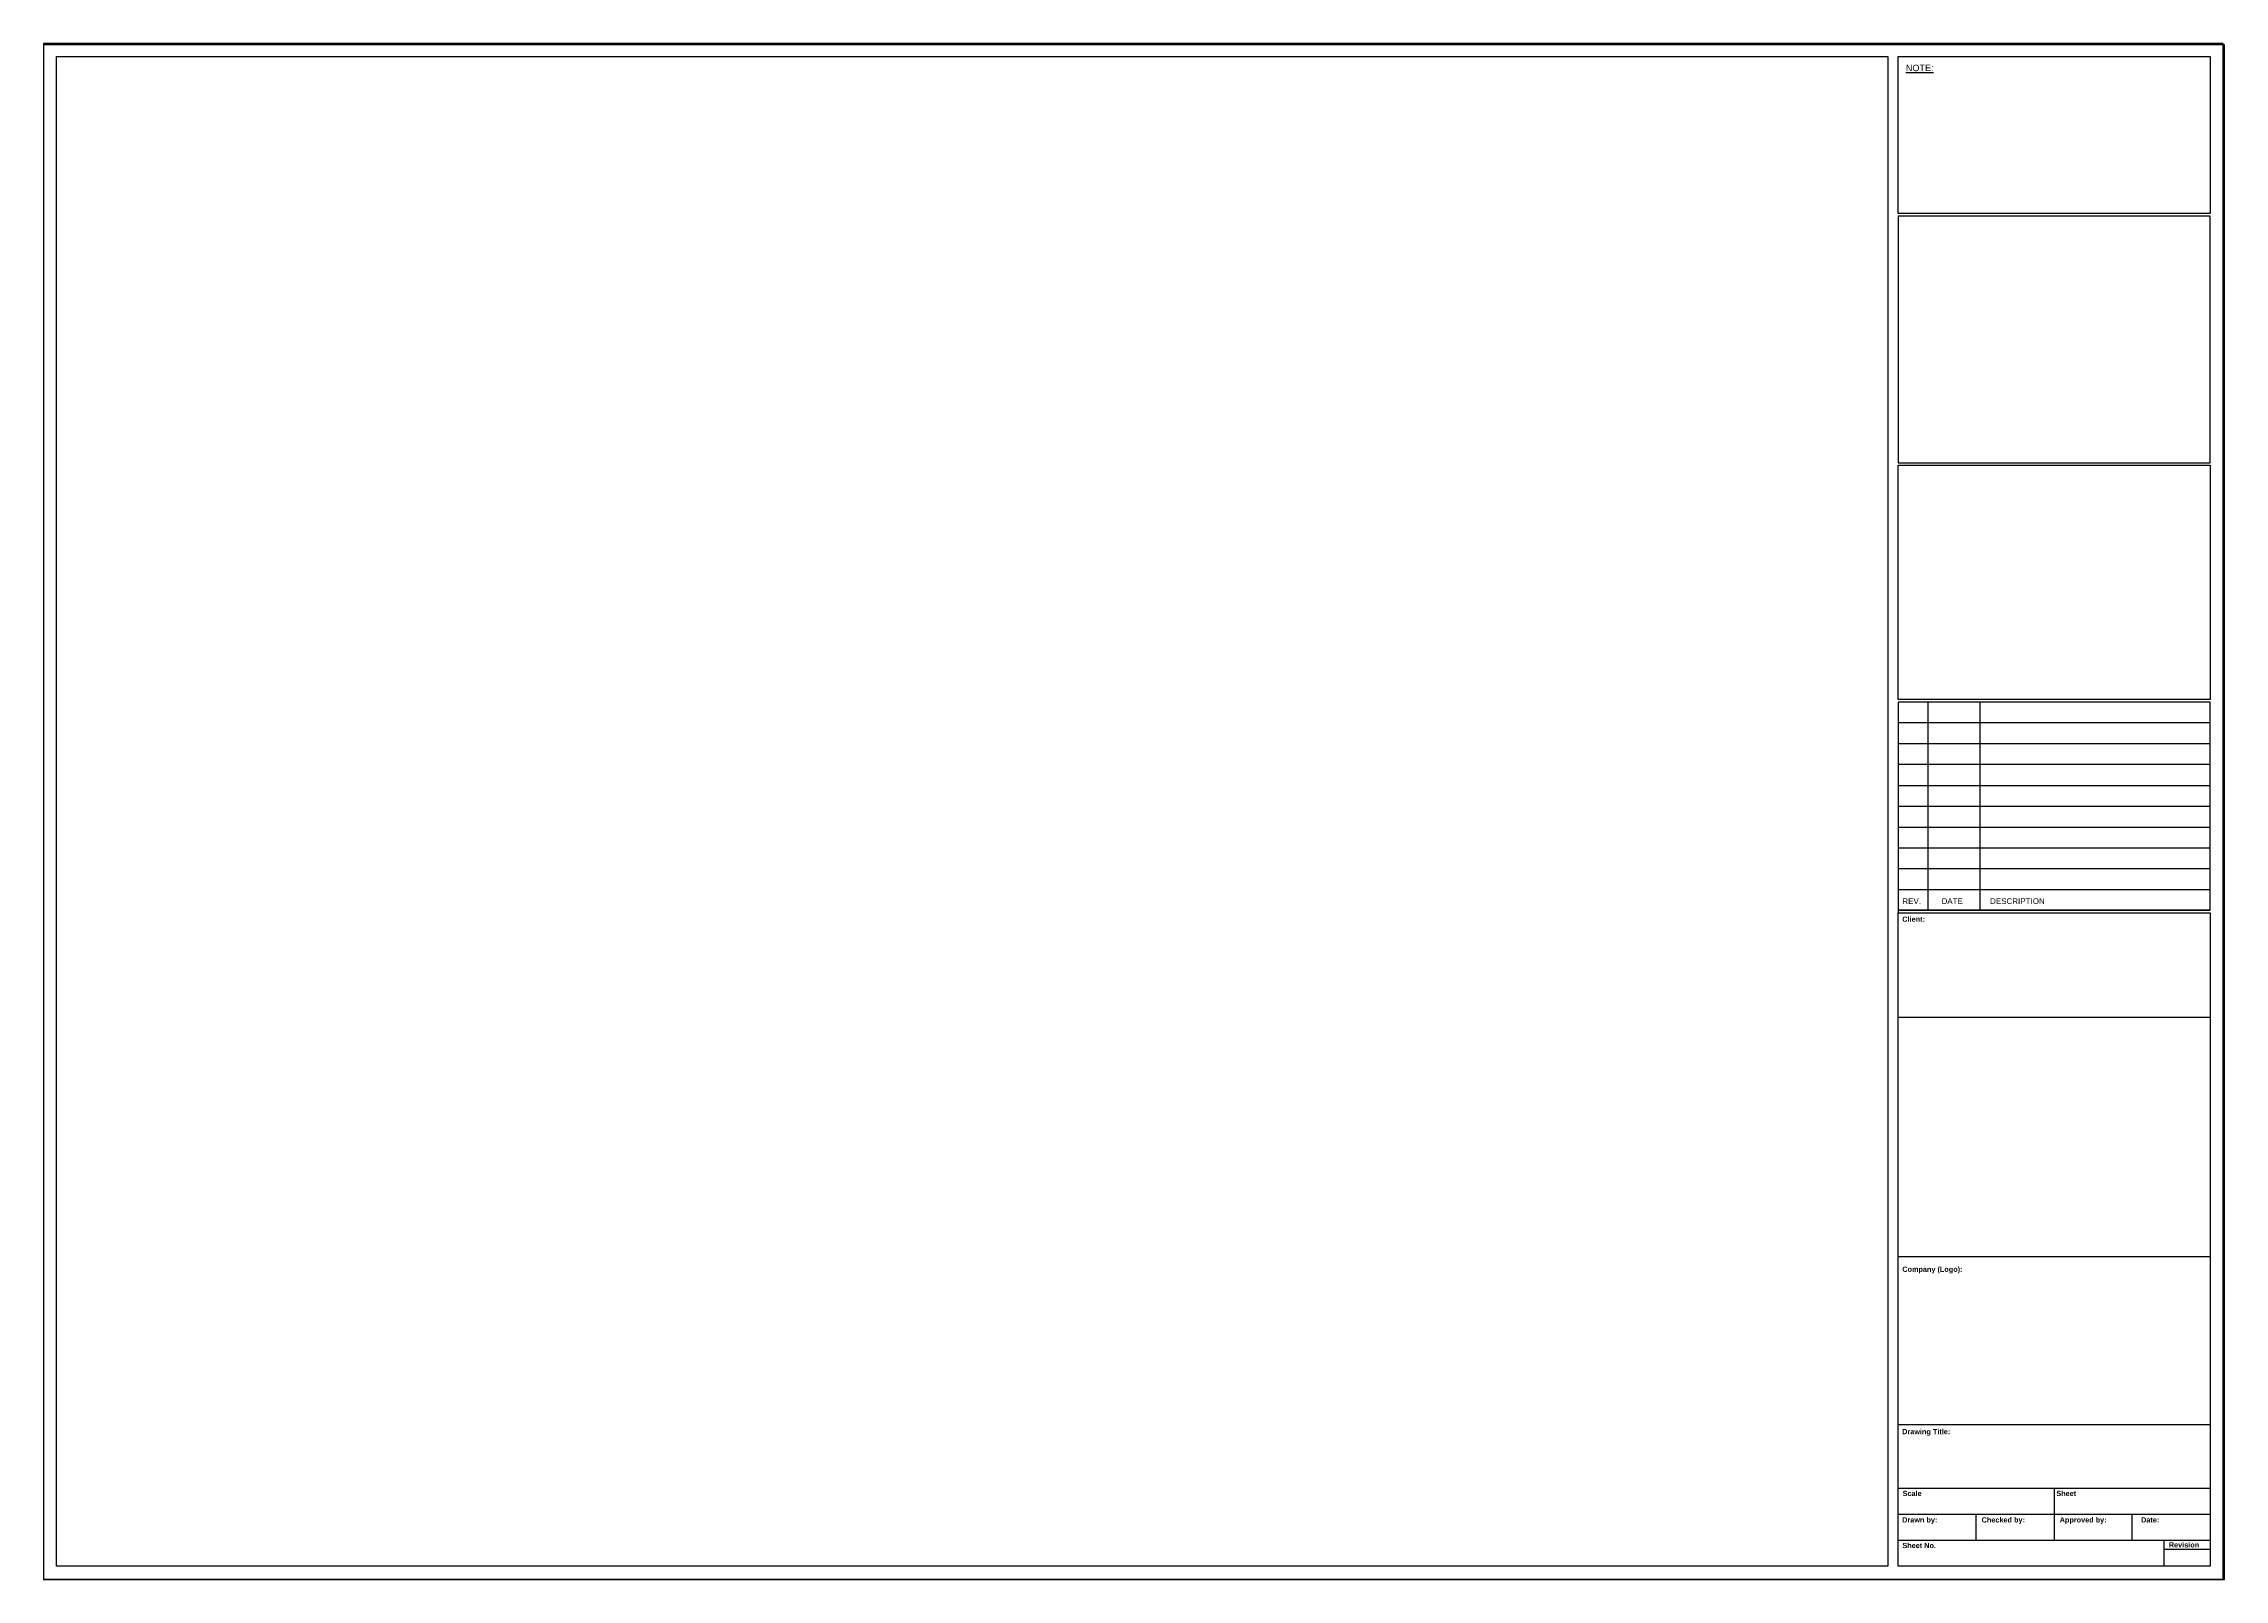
# Model space of a CAD drawing. Header units: millimetres. Extents: x 2768 to 3188, y 1089 to 1385.
import ezdxf

# ---------------------------------------------------------------- set-up
doc = ezdxf.new("R2010")
doc.units = ezdxf.units.MM
doc.styles.add('Arial_2', font='arial.ttf', dxfattribs={"height": 2.5})
doc.styles.add('Arial_5', font='arial.ttf', dxfattribs={"height": 2.2})
doc.styles.add('Arial_B_1', font='arialbd.ttf', dxfattribs={"height": 2})

msp = doc.modelspace()

# ---------------------------------------------------------------- linework, layer by layer
for p, q in [((2768.02, 1384.88), (2768.02, 1088.83)), ((3188.02, 1384.88), (2768.02, 1384.88)), ((2768.02, 1384.88), (2768.02, 1088.83)), ((3188.02, 1384.88), (2768.02, 1384.88)), ((2768.02, 1384.67), (2768.02, 1088.8)), ((3188.27, 1384.67), (2768.02, 1384.67)), ((3188.02, 1088.83), (3188.02, 1384.88)), ((3188.02, 1088.83), (3188.02, 1384.88)), ((3188.27, 1088.8), (3188.27, 1384.67)), ((2770.53, 1091.34), (2770.53, 1382.37)), ((2770.53, 1382.37), (3123.39, 1382.37)), ((3123.39, 1382.37), (3123.39, 1091.34)), ((3125.39, 1382.37), (3185.51, 1382.37)), ((3125.39, 1352.12), (3125.39, 1382.37)), ((3185.51, 1382.37), (3185.51, 1352.12)), ((3185.51, 1352.12), (3125.39, 1352.12)), ((3125.39, 1351.61), (3125.39, 1304.09)), ((3185.51, 1351.61), (3125.39, 1351.61)), ((3185.51, 1304.09), (3185.51, 1351.61)), ((3125.39, 1304.09), (3185.51, 1304.09)), ((3125.39, 1303.59), (3185.51, 1303.59)), ((3125.39, 1258.43), (3125.39, 1303.59)), ((3185.51, 1303.59), (3185.51, 1258.43)), ((3185.51, 1258.43), (3125.39, 1258.43)), ((3125.39, 1257.93), (3125.39, 1217.28)), ((3185.51, 1257.93), (3125.39, 1257.93)), ((3131.13, 1257.93), (3131.13, 1217.79)), ((3141.16, 1257.93), (3141.16, 1217.79)), ((3185.51, 1217.79), (3185.51, 1257.93)), ((3185.51, 1253.92), (3125.39, 1253.92)), ((3185.51, 1249.9), (3125.39, 1249.9)), ((3185.51, 1245.89), (3125.39, 1245.89)), ((3125.39, 1241.87), (3185.51, 1241.87)), ((3125.39, 1237.86), (3185.51, 1237.86)), ((3125.39, 1233.84), (3185.51, 1233.84)), ((3125.39, 1229.83), (3185.51, 1229.83)), ((3125.39, 1225.82), (3185.51, 1225.82)), ((3125.39, 1221.8), (3185.51, 1221.8)), ((3125.39, 1217.79), (3185.51, 1217.79)), ((3185.51, 1217.79), (3125.39, 1217.79)), ((3125.39, 1217.28), (3185.51, 1217.28)), ((3125.39, 1091.34), (3125.39, 1217.28)), ((3125.39, 1217.28), (3185.51, 1217.28)), ((3185.51, 1217.28), (3185.51, 1113.41)), ((3185.51, 1217.28), (3185.51, 1091.34)), ((3125.39, 1197.21), (3185.51, 1197.21)), ((3125.39, 1151.02), (3185.51, 1151.02)), ((3125.39, 1118.65), (3185.51, 1118.65)), ((3125.39, 1106.39), (3185.51, 1106.39)), ((3155.45, 1106.39), (3155.45, 1101.37)), ((3125.39, 1101.37), (3185.51, 1101.37)), ((3140.42, 1096.35), (3140.42, 1101.37)), ((3155.45, 1101.37), (3155.45, 1096.35)), ((3170.48, 1096.35), (3170.48, 1101.37)), ((3125.39, 1096.35), (3185.51, 1096.35)), ((3176.68, 1091.34), (3176.68, 1096.35)), ((3176.68, 1094.6), (3185.51, 1094.6)), ((2768.02, 1088.83), (3188.02, 1088.83)), ((2768.02, 1088.83), (3188.02, 1088.83)), ((2768.02, 1088.8), (3188.27, 1088.8)), ((3123.39, 1091.34), (2770.53, 1091.34)), ((3185.51, 1091.34), (3125.39, 1091.34))]:
    msp.add_line(p, q)

# ---------------------------------------------------------------- texts
for s, height, style, p in [('%%UNOTE:', 1.254, 'Arial_2', (3126.88, 1379.57)), ('REV.', 1.104, 'Arial_5', (3126.21, 1219)), ('DATE', 1.104, 'Arial_5', (3133.77, 1219)), ('DESCRIPTION', 1.1039, 'Arial_5', (3143.12, 1219)), ('Client:', 1.004, 'Arial_B_1', (3126.21, 1215.58)), ('Company (Logo):', 1.0036, 'Arial_B_1', (3126.21, 1148.09)), ('Drawing Title:', 1.0036, 'Arial_B_1', (3126.18, 1116.79)), ('Scale', 1.004, 'Arial_B_1', (3126.27, 1104.87)), ('Sheet', 1.004, 'Arial_B_1', (3155.89, 1104.87)), ('Drawn by:', 1.004, 'Arial_B_1', (3126.18, 1099.77)), ('Checked by:', 1.0036, 'Arial_B_1', (3141.5, 1099.77)), ('Approved by:', 1.0036, 'Arial_B_1', (3156.54, 1099.77)), ('Date:', 1.004, 'Arial_B_1', (3172.22, 1099.77)), ('Sheet No.', 1.004, 'Arial_B_1', (3126.23, 1094.83)), ('Revision', 1.004, 'Arial_B_1', (3177.57, 1094.95))]:
    msp.add_text(s, height=height, dxfattribs=dict(style=style)).set_placement(p)

doc.saveas('drawing.dxf')
